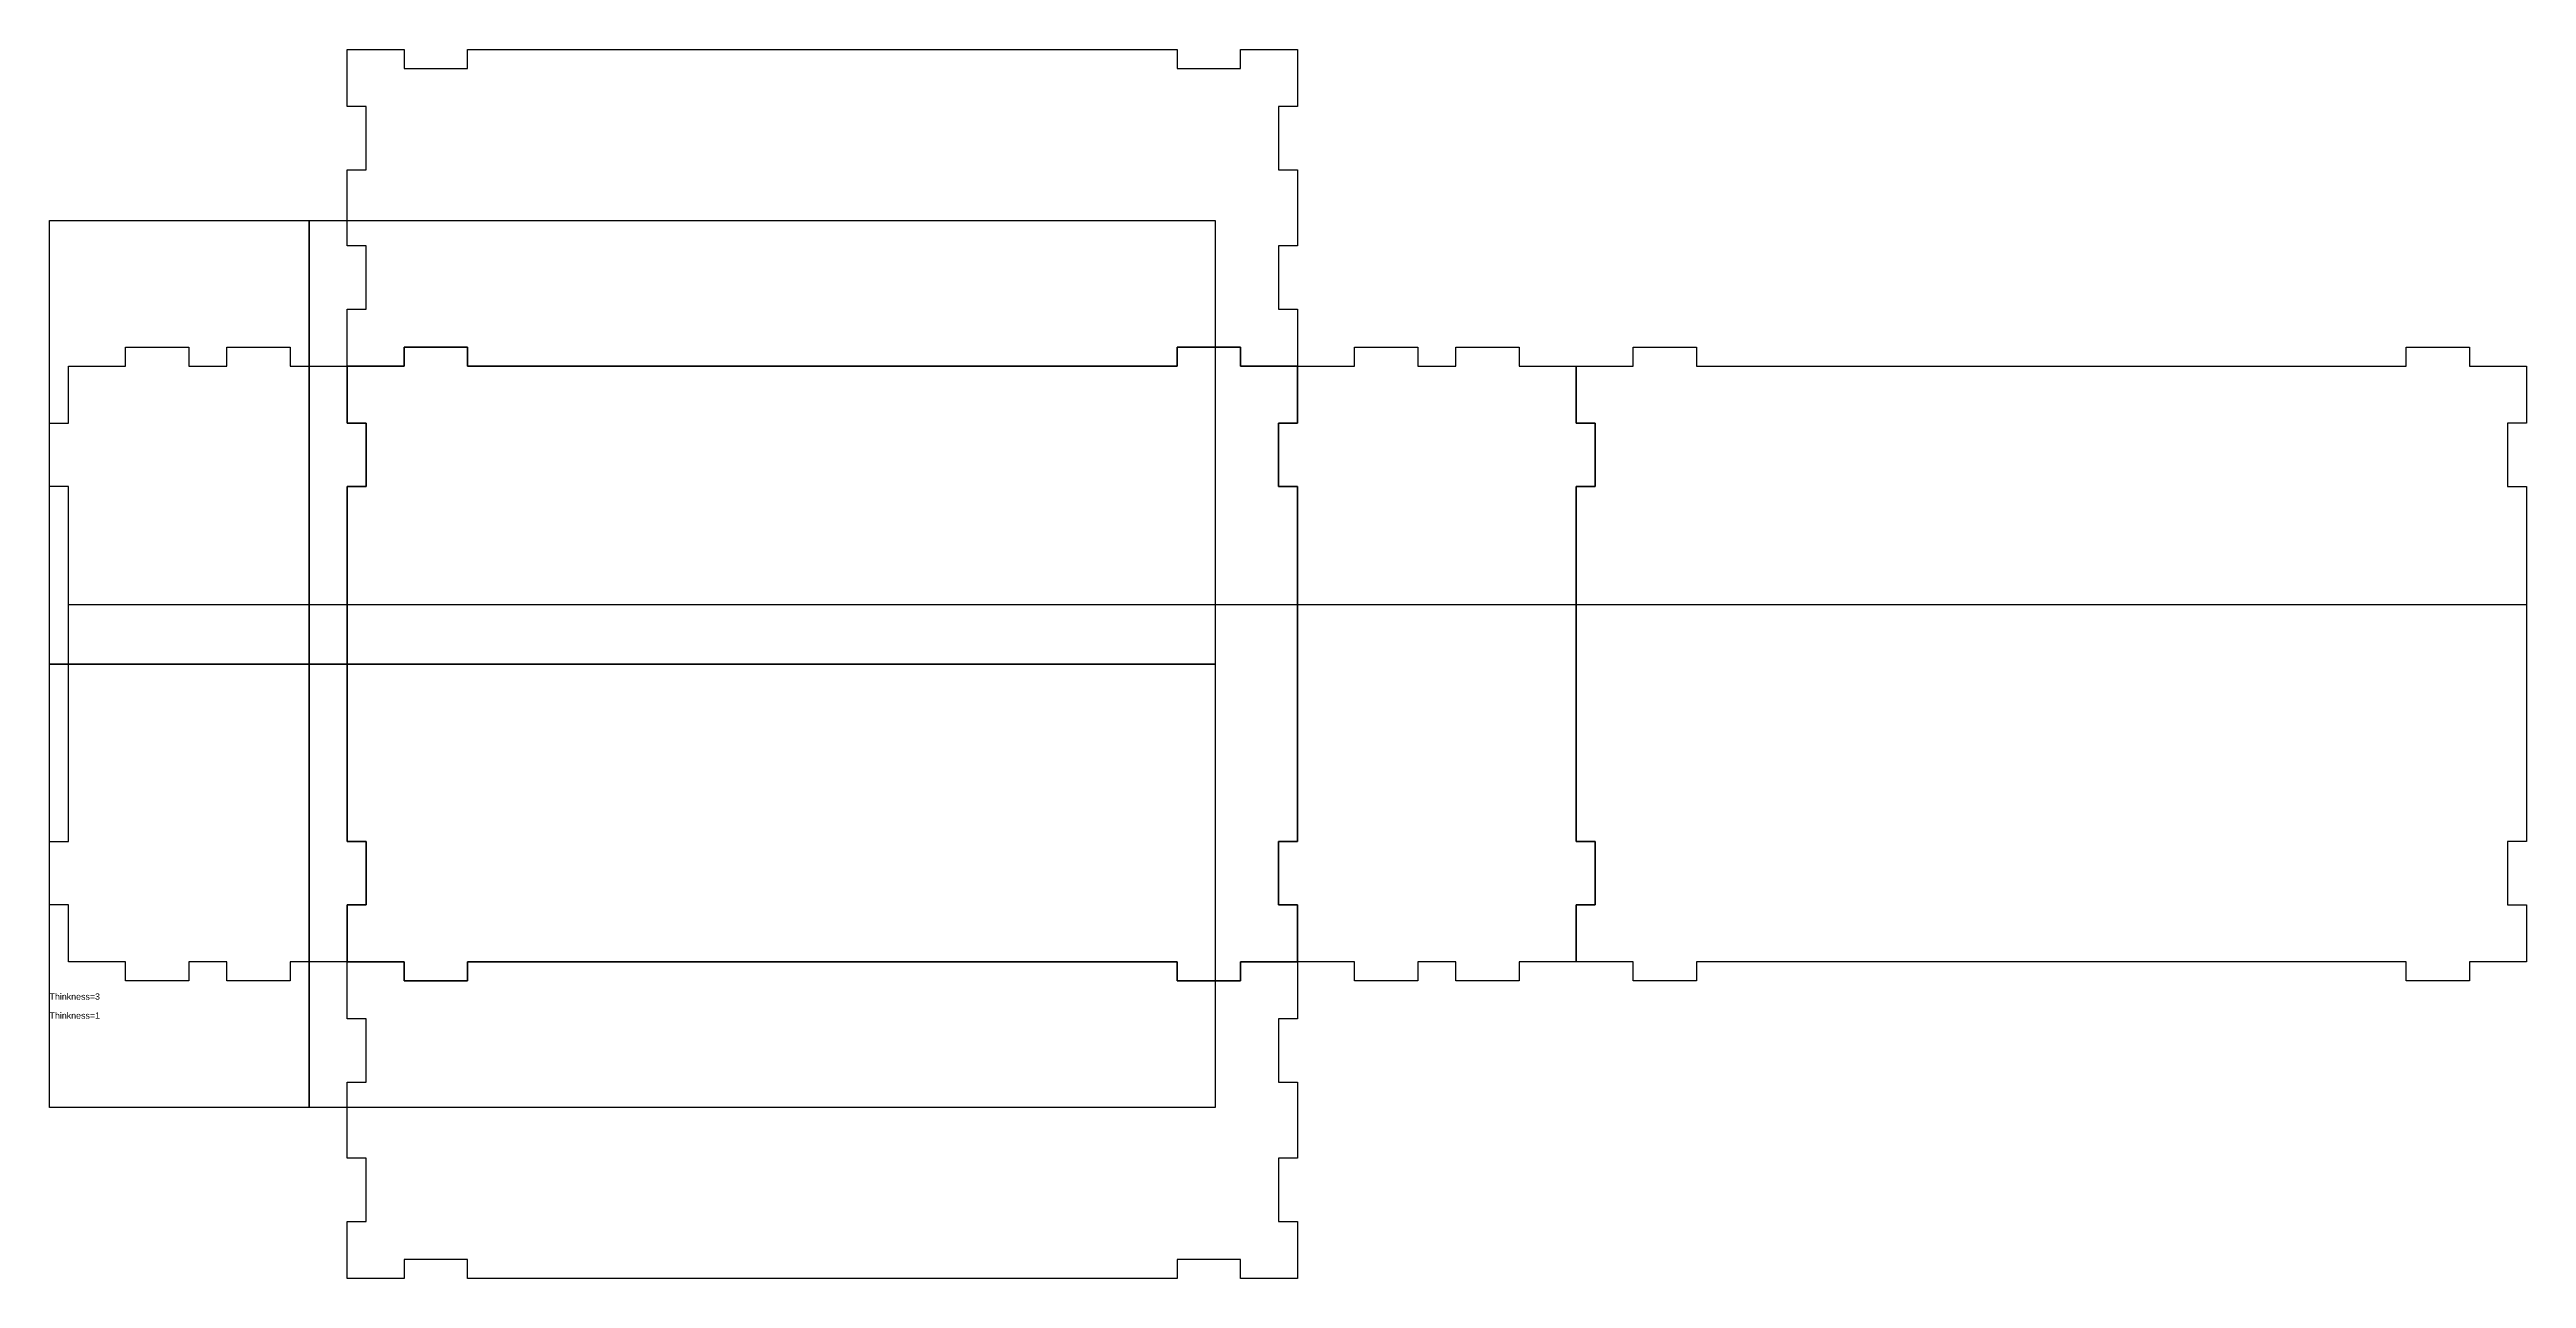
# Model space of a CAD drawing. Extents: x 0 to 391, y -47 to 147.
import ezdxf

# ---------------------------------------------------------------- set-up
doc = ezdxf.new("R2010")
doc.units = 0
doc.layers.add('INSERT', color=3, linetype='CONTINUOUS')
doc.styles.get("Standard").update_dxf_attribs({"font": 'arial.ttf'})

msp = doc.modelspace()

# ---------------------------------------------------------------- linework, layer by layer
at = {"color": 7}
for p, q in [((47, 138), (47, 147)), ((47, 147), (56, 147)), ((56, 147), (56, 144)), ((66, 144), (66, 147)), ((66, 147), (178, 147)), ((178, 147), (178, 144)), ((188, 144), (188, 147)), ((188, 147), (197, 147)), ((197, 147), (197, 138)), ((56, 144), (66, 144)), ((178, 144), (188, 144)), ((50, 138), (47, 138)), ((50, 128), (50, 138)), ((197, 138), (194, 138)), ((194, 138), (194, 128)), ((47, 116), (47, 128)), ((47, 128), (50, 128)), ((194, 128), (197, 128)), ((197, 128), (197, 116)), ((50, 116), (47, 116)), ((50, 106), (50, 116)), ((197, 116), (194, 116)), ((194, 116), (194, 106)), ((47, 97), (47, 106)), ((47, 106), (50, 106)), ((194, 106), (197, 106)), ((197, 106), (197, 97)), ((12, 97), (12, 100)), ((12, 100), (22, 100)), ((22, 100), (22, 97)), ((28, 97), (28, 100)), ((28, 100), (38, 100)), ((38, 100), (38, 97)), ((56, 97), (56, 100)), ((56, 100), (66, 100)), ((66, 100), (56, 100)), ((56, 100), (56, 97)), ((66, 100), (66, 97)), ((66, 97), (66, 100)), ((178, 97), (178, 100)), ((178, 100), (188, 100)), ((188, 100), (178, 100)), ((178, 100), (178, 97)), ((188, 100), (188, 97)), ((188, 97), (188, 100)), ((206, 97), (206, 100)), ((206, 100), (216, 100)), ((216, 100), (216, 97)), ((222, 97), (222, 100)), ((222, 100), (232, 100)), ((232, 100), (232, 97)), ((250, 97), (250, 100)), ((250, 100), (260, 100)), ((260, 100), (260, 97)), ((372, 97), (372, 100)), ((372, 100), (382, 100)), ((382, 100), (382, 97)), ((3, 88), (3, 97)), ((3, 97), (12, 97)), ((22, 97), (28, 97)), ((38, 97), (47, 97)), ((47, 97), (47, 88)), ((47, 88), (47, 97)), ((47, 97), (56, 97)), ((56, 97), (47, 97)), ((66, 97), (178, 97)), ((178, 97), (66, 97)), ((188, 97), (197, 97)), ((197, 97), (188, 97)), ((197, 97), (197, 88)), ((197, 88), (197, 97)), ((197, 97), (206, 97)), ((216, 97), (222, 97)), ((232, 97), (241, 97)), ((241, 97), (241, 88)), ((241, 88), (241, 97)), ((241, 97), (250, 97)), ((260, 97), (372, 97)), ((382, 97), (391, 97)), ((391, 97), (391, 88)), ((0, 78), (0, 88)), ((0, 88), (3, 88)), ((47, 88), (50, 88)), ((50, 88), (47, 88)), ((50, 88), (50, 78)), ((50, 78), (50, 88)), ((197, 88), (194, 88)), ((194, 88), (194, 78)), ((194, 78), (194, 88)), ((194, 88), (197, 88)), ((241, 88), (244, 88)), ((244, 88), (241, 88)), ((244, 88), (244, 78)), ((244, 78), (244, 88)), ((391, 88), (388, 88)), ((388, 88), (388, 78)), ((3, 78), (0, 78)), ((3, 22), (3, 78)), ((50, 78), (47, 78)), ((47, 78), (47, 22)), ((47, 22), (47, 78)), ((47, 78), (50, 78)), ((194, 78), (197, 78)), ((197, 78), (194, 78)), ((197, 78), (197, 22)), ((197, 22), (197, 78)), ((244, 78), (241, 78)), ((241, 78), (241, 22)), ((241, 22), (241, 78)), ((241, 78), (244, 78)), ((388, 78), (391, 78)), ((391, 78), (391, 22)), ((3, 59.4), (47, 59.4)), ((47, 59.4), (197, 59.4)), ((197, 59.4), (241, 59.4)), ((241, 59.4), (391, 59.4)), ((0, 12), (0, 22)), ((0, 22), (3, 22)), ((47, 22), (50, 22)), ((50, 22), (47, 22)), ((50, 22), (50, 12)), ((50, 12), (50, 22)), ((197, 22), (194, 22)), ((194, 22), (194, 12)), ((194, 12), (194, 22)), ((194, 22), (197, 22)), ((241, 22), (244, 22)), ((244, 22), (241, 22)), ((244, 22), (244, 12)), ((244, 12), (244, 22)), ((391, 22), (388, 22)), ((388, 22), (388, 12)), ((3, 12), (0, 12)), ((3, 3), (3, 12)), ((50, 12), (47, 12)), ((47, 12), (47, 3)), ((47, 3), (47, 12)), ((47, 12), (50, 12)), ((194, 12), (197, 12)), ((197, 12), (194, 12)), ((197, 12), (197, 3)), ((197, 3), (197, 12)), ((244, 12), (241, 12)), ((241, 12), (241, 3)), ((241, 3), (241, 12)), ((241, 12), (244, 12)), ((388, 12), (391, 12)), ((391, 12), (391, 3)), ((12, 3), (3, 3)), ((12, 0), (12, 3)), ((22, 0), (12, 0)), ((28, 3), (22, 3)), ((22, 3), (22, 0)), ((28, 0), (28, 3)), ((38, 0), (28, 0)), ((47, 3), (38, 3)), ((38, 3), (38, 0)), ((56, 3), (47, 3)), ((47, -6), (47, 3)), ((47, 3), (56, 3)), ((56, 0), (56, 3)), ((56, 3), (56, 0)), ((66, 0), (56, 0)), ((56, 0), (66, 0)), ((178, 3), (66, 3)), ((66, 3), (66, 0)), ((66, 0), (66, 3)), ((66, 3), (178, 3)), ((178, 0), (178, 3)), ((178, 3), (178, 0)), ((188, 0), (178, 0)), ((178, 0), (188, 0)), ((197, 3), (188, 3)), ((188, 3), (188, 0)), ((188, 0), (188, 3)), ((188, 3), (197, 3)), ((206, 3), (197, 3)), ((197, 3), (197, -6)), ((206, 0), (206, 3)), ((216, 0), (206, 0)), ((222, 3), (216, 3)), ((216, 3), (216, 0)), ((222, 0), (222, 3)), ((232, 0), (222, 0)), ((241, 3), (232, 3)), ((232, 3), (232, 0)), ((250, 3), (241, 3)), ((250, 0), (250, 3)), ((260, 0), (250, 0)), ((372, 3), (260, 3)), ((260, 3), (260, 0)), ((372, 0), (372, 3)), ((382, 0), (372, 0)), ((391, 3), (382, 3)), ((382, 3), (382, 0)), ((50, -6), (47, -6)), ((50, -16), (50, -6)), ((197, -6), (194, -6)), ((194, -6), (194, -16)), ((47, -28), (47, -16)), ((47, -16), (50, -16)), ((194, -16), (197, -16)), ((197, -16), (197, -28)), ((50, -28), (47, -28)), ((50, -38), (50, -28)), ((197, -28), (194, -28)), ((194, -28), (194, -38)), ((47, -47), (47, -38)), ((47, -38), (50, -38)), ((194, -38), (197, -38)), ((197, -38), (197, -47)), ((66, -44), (56, -44)), ((56, -44), (56, -47)), ((66, -47), (66, -44)), ((188, -44), (178, -44)), ((178, -44), (178, -47)), ((188, -47), (188, -44)), ((56, -47), (47, -47)), ((178, -47), (66, -47)), ((197, -47), (188, -47))]:
    msp.add_line(p, q, dxfattribs=at)
at = {"layer": 'INSERT'}
for p, q in [((0, 50), (0, 120)), ((0, 120), (41, 120)), ((41, 120), (41, 50)), ((41, 50), (41, 120)), ((41, 120), (184, 120)), ((184, 120), (184, 50)), ((41, 50), (0, 50)), ((0, -20), (0, 50)), ((0, 50), (41, 50)), ((184, 50), (41, 50)), ((41, 50), (41, -20)), ((41, -20), (41, 50)), ((41, 50), (184, 50)), ((184, 50), (184, -20)), ((41, -20), (0, -20)), ((184, -20), (41, -20))]:
    msp.add_line(p, q, dxfattribs=at)

# ---------------------------------------------------------------- texts
msp.add_text('Thinkness=3', height=1).set_placement((0, -3))
msp.add_text('Thinkness=1', height=1, dxfattribs=at).set_placement((0, -6))

doc.saveas('drawing.dxf')
